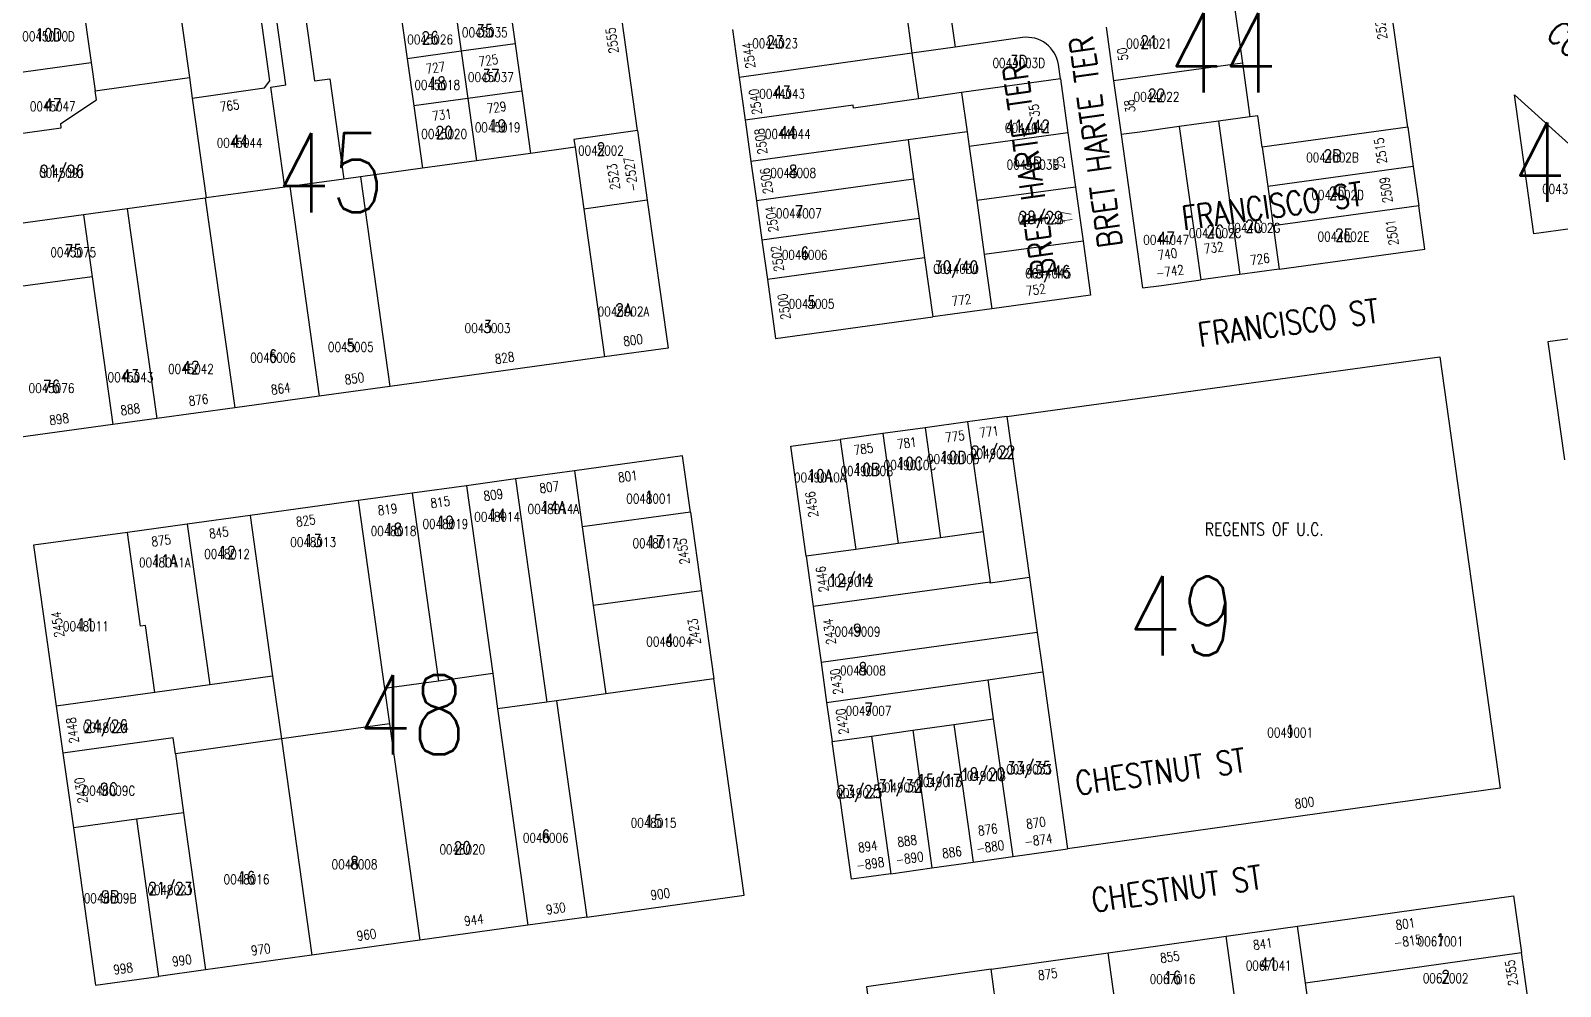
# Model space of a CAD drawing. Header units: feet. Extents: x 6006313 to 6012512, y 2119126 to 2122695.
# Drawn here: x 6007040 to 6008004, y 2120553 to 2121155 of the extents above; entities that cross this region are included whole.
import ezdxf
from ezdxf.enums import TextEntityAlignment as Align

# ---------------------------------------------------------------- set-up
doc = ezdxf.new("R2010")
doc.units = ezdxf.units.FT
doc.header["$LTSCALE"] = 100
doc.header["$MEASUREMENT"] = 0
for name, color, linetype in [('ADDRESS', 1, 'CONTINUOUS'), ('BLKLOT', 2, 'CONTINUOUS'), ('BLOCK_NUMBERS', 3, 'CONTINUOUS'), ('LOT_LINES', 4, 'CONTINUOUS'), ('LOT_NUMBERS', 7, 'CONTINUOUS'), ('ROW', 6, 'CONTINUOUS'), ('ST_NAME_IN_BLK', 7, 'CONTINUOUS'), ('ST_NAME_IN_ST', 6, 'CONTINUOUS')]:
    doc.layers.add(name, color=color, linetype=linetype)
doc.styles.add('ADDTXT', font='ROMANS.shx', dxfattribs={"width": 0.8, "height": 6})
doc.styles.add('BLKLOT', font='ROMANS.shx', dxfattribs={"width": 0.8, "height": 6})
doc.styles.add('BLOCK_NO', font='ROMANS.SHX', dxfattribs={"width": 0.8, "height": 50})
doc.styles.add('LOT_NO', font='ROMANS.shx', dxfattribs={"width": 0.8, "height": 8})
doc.styles.add('SI', font='ROMANS.shx', dxfattribs={"width": 0.8, "height": 15})

msp = doc.modelspace()

# ---------------------------------------------------------------- linework, layer by layer
at = {"layer": 'LOT_LINES'}
for points in [[(6007200.43, 2121055.95), (6007191.59, 2121118.99), (6007201.06, 2121120.31), (6007190.93, 2121192.61)], [(6007209.02, 2121195.13), (6007219.15, 2121122.84), (6007228.73, 2121124.17), (6007237.58, 2121061.06)], [(6007131.93, 2121184.38), (6007140.26, 2121124.96)], [(6007142.07, 2121112.08), (6007187.63, 2121118.44), (6007191.03, 2121122.95), (6007181.45, 2121191.29)], [(6007072.51, 2121176.09), (6007078.34, 2121134.5)], [(6007341.39, 2121175.87), (6007345.56, 2121146.16)], [(6007273.28, 2121166.51), (6007277.45, 2121136.8)], [(6007307.34, 2121171.19), (6007311.5, 2121141.48)], [(6007591.36, 2121170.12), (6007595.53, 2121140.41)], [(6007799.03, 2121167.81), (6007803.77, 2121134)], [(6007345.56, 2121146.16), (6007311.5, 2121141.48)], [(6007345.56, 2121146.16), (6007349.72, 2121116.45)], [(6007622.77, 2121144.15), (6007595.53, 2121140.41)], [(6007031.15, 2121127.91), (6007078.34, 2121134.5)], [(6007078.34, 2121134.5), (6007080.84, 2121116.67)], [(6007311.5, 2121141.48), (6007277.45, 2121136.8)], [(6007277.45, 2121136.8), (6007281.61, 2121107.09)], [(6007311.5, 2121141.48), (6007315.67, 2121111.77)], [(6007595.53, 2121140.41), (6007486.61, 2121125.02), (6007486.61, 2121125.02)], [(6007595.53, 2121140.41), (6007595.74, 2121138.87), (6007599.63, 2121111.58)], [(6007080.84, 2121116.67), (6007140.26, 2121124.96)], [(6007140.26, 2121124.96), (6007142.07, 2121112.08)], [(6007803.77, 2121134), (6007722.53, 2121122.83)], [(6007803.77, 2121134), (6007808.5, 2121100.18)], [(6007006.17, 2121085.89), (6007059.55, 2121093.34), (6007059.16, 2121096.11), (6007081.65, 2121110.87), (6007080.84, 2121116.67)], [(6007349.72, 2121116.45), (6007315.67, 2121111.77)], [(6007349.72, 2121116.45), (6007355.22, 2121077.23)], [(6007626.78, 2121115.57), (6007599.63, 2121111.58)], [(6007689.03, 2121124.13), (6007626.78, 2121115.57)], [(6007626.78, 2121115.57), (6007630.25, 2121090.82)], [(6007142.07, 2121112.08), (6007150.89, 2121049.14)], [(6007315.67, 2121111.77), (6007281.61, 2121107.09)], [(6007281.61, 2121107.09), (6007287.11, 2121067.87)], [(6007315.67, 2121111.77), (6007321.16, 2121072.55)], [(6007599.63, 2121111.58), (6007558.75, 2121105.61), (6007558.47, 2121107.59), (6007490.36, 2121098.23)], [(6007788.69, 2121097.46), (6007763.92, 2121094.05)], [(6007808.5, 2121100.18), (6007788.69, 2121097.46)], [(6007788.69, 2121097.46), (6007802.21, 2121000.9)], [(6007816.23, 2121081.05), (6007813.46, 2121100.86), (6007808.5, 2121100.18)], [(6007422.64, 2121091.55), (6007382.57, 2121086.04), (6007383.27, 2121081.09)], [(6007630.25, 2121090.82), (6007593.1, 2121085.71)], [(6007630.25, 2121090.82), (6007631.55, 2121081.53)], [(6007693.79, 2121090.09), (6007631.55, 2121081.53)], [(6007763.92, 2121094.05), (6007739.15, 2121090.65), (6007727.27, 2121089.01)], [(6007763.92, 2121094.05), (6007777.44, 2120997.49)], [(6007907.87, 2121093.65), (6007816.23, 2121081.05)], [(6007355.22, 2121077.23), (6007321.16, 2121072.55)], [(6007383.27, 2121081.09), (6007355.22, 2121077.23)], [(6007383.27, 2121081.09), (6007388.75, 2121042.17)], [(6007593.1, 2121085.71), (6007494.03, 2121072.09)], [(6007593.1, 2121085.71), (6007596.57, 2121060.95)], [(6007631.55, 2121081.53), (6007636.32, 2121047.49)], [(6007816.23, 2121081.05), (6007819.7, 2121056.29)], [(6007287.11, 2121067.87), (6007248.04, 2121062.5)], [(6007321.16, 2121072.55), (6007287.11, 2121067.87)], [(6007911.33, 2121068.89), (6007819.7, 2121056.29)], [(6007237.58, 2121061.06), (6007203.46, 2121056.37)], [(6007248.04, 2121062.5), (6007237.58, 2121061.06)], [(6007248.04, 2121062.5), (6007266.63, 2120930.45)], [(6007596.57, 2121060.95), (6007497.5, 2121047.33)], [(6007596.57, 2121060.95), (6007600.04, 2121036.19)], [(6007150.21, 2121049.05), (6007101.07, 2121042.29)], [(6007150.89, 2121049.14), (6007150.21, 2121049.05)], [(6007150.21, 2121049.05), (6007168.8, 2120917)], [(6007200.43, 2121055.95), (6007150.89, 2121049.14)], [(6007203.46, 2121056.37), (6007200.43, 2121055.95)], [(6007203.46, 2121056.37), (6007222.05, 2120924.32)], [(6007428.78, 2121047.68), (6007388.75, 2121042.17)], [(6007698.56, 2121056.04), (6007636.32, 2121047.49)], [(6007636.32, 2121047.49), (6007641.09, 2121013.45)], [(6007819.7, 2121056.29), (6007823.16, 2121031.54)], [(6007073.43, 2121038.49), (6007013.99, 2121030.32)], [(6007101.07, 2121042.29), (6007073.43, 2121038.49)], [(6007073.43, 2121038.49), (6007078.91, 2120999.58)], [(6007101.07, 2121042.29), (6007119.67, 2120910.25)], [(6007388.75, 2121042.17), (6007401.86, 2120949.04)], [(6007914.8, 2121044.13), (6007823.16, 2121031.54)], [(6007600.04, 2121036.19), (6007500.97, 2121022.57)], [(6007600.04, 2121036.19), (6007603.51, 2121011.43)], [(6007823.16, 2121031.54), (6007826.98, 2121004.3)], [(6007703.33, 2121022), (6007641.09, 2121013.45)], [(6007603.51, 2121011.43), (6007504.44, 2120997.81)], [(6007603.51, 2121011.43), (6007608.71, 2120974.3)], [(6007641.09, 2121013.45), (6007645.86, 2120979.4)], [(6007078.91, 2120999.58), (6007019.47, 2120991.41)], [(6007078.91, 2120999.58), (6007092.02, 2120906.45)], [(6007603.86, 2120904.49), (6007613.57, 2120835.16)], [(6007630.61, 2120908.16), (6007640.32, 2120838.84)], [(6007655.37, 2120911.57), (6007669.6, 2120810.06)], [(6007550.36, 2120897.13), (6007560.08, 2120827.81)], [(6007577.11, 2120900.81), (6007586.83, 2120831.49)], [(6007382.86, 2120877.29), (6007387.81, 2120841.98)], [(6007314.75, 2120867.92), (6007331.34, 2120749.61)], [(6007345.71, 2120872.18), (6007365.41, 2120731.63)], [(6007246.64, 2120858.56), (6007263.24, 2120740.17)], [(6007280.7, 2120863.24), (6007297.29, 2120744.89)], [(6007178.53, 2120849.2), (6007192.71, 2120748.05)], [(6007455.92, 2120851.34), (6007387.81, 2120841.98)], [(6007118.42, 2120737.75), (6007112.52, 2120779.84), (6007109.55, 2120779.42), (6007101.26, 2120838.57)], [(6007138.91, 2120843.75), (6007153.09, 2120742.56)], [(6007387.81, 2120841.98), (6007394.75, 2120792.46)], [(6007640.32, 2120838.84), (6007613.57, 2120835.16)], [(6007640.32, 2120838.84), (6007644.77, 2120807.15)], [(6007560.08, 2120827.81), (6007528.87, 2120823.52)], [(6007586.83, 2120831.49), (6007560.08, 2120827.81)], [(6007613.57, 2120835.16), (6007586.83, 2120831.49)], [(6007644.77, 2120807.15), (6007533.31, 2120791.83)], [(6007669.6, 2120810.06), (6007644.84, 2120806.65), (6007644.77, 2120807.15)], [(6007669.6, 2120810.06), (6007674.46, 2120775.4)], [(6007462.86, 2120801.83), (6007394.75, 2120792.46)], [(6007394.75, 2120792.46), (6007402.56, 2120736.78)], [(6007674.46, 2120775.4), (6007538.24, 2120756.67)], [(6007674.46, 2120775.4), (6007677.93, 2120750.66)], [(6007331.34, 2120749.61), (6007297.29, 2120744.89)], [(6007331.34, 2120749.61), (6007334.46, 2120727.33)], [(6007643.27, 2120745.79), (6007677.93, 2120750.66)], [(6007677.93, 2120750.66), (6007693.55, 2120639.25)], [(6007153.09, 2120742.56), (6007118.42, 2120737.75)], [(6007192.71, 2120748.05), (6007153.09, 2120742.56)], [(6007192.71, 2120748.05), (6007198.27, 2120708.44)], [(6007297.29, 2120744.89), (6007263.24, 2120740.17)], [(6007263.24, 2120740.17), (6007266.36, 2120717.89)], [(6007470.66, 2120746.23), (6007402.56, 2120736.78)], [(6007541.77, 2120731.52), (6007643.27, 2120745.79)], [(6007643.27, 2120745.79), (6007646.74, 2120721.03)], [(6007118.42, 2120737.75), (6007056.4, 2120729.14)], [(6007365.41, 2120731.63), (6007334.46, 2120727.33)], [(6007371.61, 2120732.48), (6007365.41, 2120731.63)], [(6007402.56, 2120736.78), (6007371.61, 2120732.48)], [(6007371.61, 2120732.48), (6007390.69, 2120596.32)], [(6007334.46, 2120727.33), (6007353.55, 2120591.16)], [(6007621.98, 2120717.55), (6007646.74, 2120721.03)], [(6007646.74, 2120721.03), (6007659.02, 2120634.4)], [(6007266.36, 2120717.89), (6007198.27, 2120708.44)], [(6007266.36, 2120717.89), (6007285.45, 2120581.72)], [(6007545.24, 2120706.76), (6007569.99, 2120710.24)], [(6007569.99, 2120710.24), (6007595.99, 2120713.9)], [(6007569.99, 2120710.24), (6007582.14, 2120623.59)], [(6007595.99, 2120713.9), (6007621.98, 2120717.55)], [(6007595.99, 2120713.9), (6007608.14, 2120627.24)], [(6007621.98, 2120717.55), (6007634.13, 2120630.9)], [(6007131.41, 2120699.16), (6007130.02, 2120709.07), (6007060.58, 2120699.44)], [(6007198.27, 2120708.44), (6007131.41, 2120699.16)], [(6007198.27, 2120708.44), (6007217.35, 2120572.27)], [(6007131.41, 2120699.16), (6007136.61, 2120662.03)], [(6007136.61, 2120662.03), (6007106.9, 2120657.91)], [(6007136.61, 2120662.03), (6007150.49, 2120563)], [(6007106.9, 2120657.91), (6007067.2, 2120652.4)], [(6007106.9, 2120657.91), (6007120.78, 2120558.87)], [(6007843.42, 2120554.89), (6007838.47, 2120590.55)], [(6007789.29, 2120444.79), (6007812.32, 2120448.02), (6007793.41, 2120584.22)], [(6007738.05, 2120437.58), (6007719.14, 2120573.78)], [(6007843.42, 2120554.89), (6007979.58, 2120574.04)], [(6007649.49, 2120533.69), (6007645.37, 2120563.4)], [(6007847.2, 2120527.65), (6007843.42, 2120554.89)]]:
    msp.add_lwpolyline(points, dxfattribs=at)
at = {"layer": 'ROW'}
for points in [[(6007907.87, 2121093.65), (6007894.89, 2121186.35), (6007793.38, 2121277.77), (6007724.75, 2121268.1)], [(6007422.64, 2121091.55), (6007404.3, 2121222.37), (6007336.21, 2121212.87)], [(6007618.61, 2121173.86), (6007622.77, 2121144.15)], [(6007482.39, 2121155.14), (6007486.61, 2121125.02)], [(6007717.8, 2121156.64), (6007722.53, 2121122.83)], [(6007486.61, 2121125.02), (6007490.36, 2121098.23)], [(6007689.03, 2121124.13), (6007693.79, 2121090.09)], [(6007722.53, 2121122.83), (6007727.27, 2121089.01)], [(6007490.36, 2121098.23), (6007490.56, 2121096.85), (6007494.03, 2121072.09)], [(6007422.64, 2121091.55), (6007428.78, 2121047.68)], [(6007693.79, 2121090.09), (6007698.56, 2121056.04)], [(6007727.27, 2121089.01), (6007740.79, 2120992.45), (6007752.67, 2120994.09), (6007777.44, 2120997.49)], [(6007907.87, 2121093.65), (6007911.33, 2121068.89)], [(6007494.03, 2121072.09), (6007497.5, 2121047.33)], [(6007911.33, 2121068.89), (6007914.8, 2121044.13)], [(6007428.78, 2121047.68), (6007441.84, 2120954.54), (6007401.86, 2120949.04)], [(6007698.56, 2121056.04), (6007703.33, 2121022)], [(6007497.5, 2121047.33), (6007500.97, 2121022.57)], [(6007826.98, 2121004.3), (6007918.61, 2121016.9), (6007914.8, 2121044.13)], [(6007500.97, 2121022.57), (6007504.44, 2120997.81)], [(6007703.33, 2121022), (6007708.09, 2120987.96), (6007645.86, 2120979.4)], [(6007802.21, 2121000.9), (6007777.44, 2120997.49)], [(6007826.98, 2121004.3), (6007802.21, 2121000.9)], [(6007092.02, 2120906.45), (6007032.58, 2120898.28), (6007019.47, 2120991.41)], [(6007504.44, 2120997.81), (6007509.64, 2120960.68), (6007608.71, 2120974.3)], [(6007645.86, 2120979.4), (6007608.71, 2120974.3)], [(6008034.86, 2120963.75), (6007996.22, 2120958.45), (6008006.61, 2120884.27)], [(6007401.86, 2120949.04), (6007266.63, 2120930.45)], [(6007655.37, 2120911.57), (6007928.11, 2120949.06), (6007966.13, 2120677.57), (6007693.55, 2120639.25)], [(6007222.05, 2120924.32), (6007168.8, 2120917)], [(6007266.63, 2120930.45), (6007222.05, 2120924.32)], [(6007168.8, 2120917), (6007119.67, 2120910.25)], [(6007119.67, 2120910.25), (6007092.02, 2120906.45)], [(6007603.86, 2120904.49), (6007577.11, 2120900.81)], [(6007630.61, 2120908.16), (6007603.86, 2120904.49)], [(6007655.37, 2120911.57), (6007630.61, 2120908.16)], [(6007528.87, 2120823.52), (6007519.15, 2120892.84), (6007550.36, 2120897.13)], [(6007577.11, 2120900.81), (6007550.36, 2120897.13)], [(6007455.92, 2120851.34), (6007450.97, 2120886.65), (6007382.86, 2120877.29)], [(6007382.86, 2120877.29), (6007345.71, 2120872.18)], [(6007314.75, 2120867.92), (6007280.7, 2120863.24)], [(6007345.71, 2120872.18), (6007314.75, 2120867.92)], [(6007246.64, 2120858.56), (6007178.53, 2120849.2)], [(6007280.7, 2120863.24), (6007246.64, 2120858.56)], [(6007178.53, 2120849.2), (6007138.91, 2120843.75)], [(6007455.92, 2120851.34), (6007462.86, 2120801.83)], [(6007101.26, 2120838.57), (6007042.13, 2120830.44), (6007056.4, 2120729.14)], [(6007138.91, 2120843.75), (6007101.26, 2120838.57)], [(6007528.87, 2120823.52), (6007533.31, 2120791.83)], [(6007462.86, 2120801.83), (6007470.66, 2120746.23)], [(6007533.31, 2120791.83), (6007538.24, 2120756.67)], [(6007538.24, 2120756.67), (6007541.77, 2120731.52)], [(6007390.69, 2120596.32), (6007489.74, 2120610.06), (6007470.66, 2120746.23)], [(6007541.77, 2120731.52), (6007545.24, 2120706.76)], [(6007056.4, 2120729.14), (6007060.58, 2120699.44)], [(6007582.14, 2120623.59), (6007557.38, 2120620.11), (6007545.24, 2120706.76)], [(6007060.58, 2120699.44), (6007067.2, 2120652.4)], [(6007067.2, 2120652.4), (6007081.15, 2120553.38), (6007120.78, 2120558.87)], [(6007634.13, 2120630.9), (6007659.02, 2120634.4)], [(6007659.02, 2120634.4), (6007693.55, 2120639.25)], [(6007582.14, 2120623.59), (6007608.14, 2120627.24)], [(6007608.14, 2120627.24), (6007634.13, 2120630.9)], [(6007838.47, 2120590.55), (6007974.63, 2120609.69), (6007979.58, 2120574.04)], [(6007390.69, 2120596.32), (6007353.55, 2120591.16)], [(6007353.55, 2120591.16), (6007285.45, 2120581.72)], [(6007793.41, 2120584.22), (6007838.47, 2120590.55)], [(6007285.45, 2120581.72), (6007217.35, 2120572.27)], [(6007719.14, 2120573.78), (6007793.41, 2120584.22)], [(6007217.35, 2120572.27), (6007150.49, 2120563)], [(6007645.37, 2120563.4), (6007719.14, 2120573.78)], [(6007983.36, 2120546.8), (6007979.58, 2120574.04)], [(6007150.49, 2120563), (6007120.78, 2120558.87)], [(6007645.37, 2120563.4), (6007566.88, 2120552.37), (6007570.91, 2120522.64)]]:
    msp.add_lwpolyline(points, dxfattribs=at)
msp.add_lwpolyline([(6007689.03, 2121124.13), (6007687.77, 2121133.1, 0.414485), (6007665.17, 2121150.13), (6007622.77, 2121144.15)], format="xyb", dxfattribs=at)
msp.add_lwpolyline([(6007975.19, 2121114.02), (6008061.01, 2121036.73), (6007987.43, 2121026.64)], close=True, dxfattribs=at)

# ---------------------------------------------------------------- texts
at = {"layer": 'ADDRESS', "style": 'ADDTXT', "width": 0.8}
for s, rotation, p in [('2525', 97.97064, (6007893.89, 2121157.43)), ('2555', 97.94072, (6007409.57, 2121148.72)), ('2544', 97.97949, (6007495.72, 2121139.28)), ('727', 7.94072, (6007295.7, 2121128.2)), ('725', 7.94072, (6007329.09, 2121132.79)), ('50', 97.97064, (6007731.22, 2121140.08)), ('2540', 97.97949, (6007499.8, 2121110.13)), ('765', 7.94072, (6007166.01, 2121104.32)), ('729', 7.94072, (6007334.22, 2121103.21)), ('35', 97.97064, (6007675.61, 2121104.57)), ('38', 97.97064, (6007735.79, 2121107.43)), ('731', 7.94072, (6007299.76, 2121098.48)), ('2508', 97.97949, (6007503.3, 2121085.19)), ('2515', 97.97064, (6007893.72, 2121079.28)), ('2523', 97.97949, (6007410.49, 2121062.95)), ('-2527', 97.97949, (6007421.38, 2121064.48)), ('2506', 97.97949, (6007506.79, 2121060.25)), ('25', 97.97064, (6007691.33, 2121071.6)), ('2509', 97.97064, (6007897.18, 2121054.58)), ('2504', 97.97949, (6007510.17, 2121036.16)), ('17', 97.97064, (6007696.12, 2121037.45)), ('2501', 97.97064, (6007900.93, 2121027.83)), ('2502', 97.97949, (6007513.65, 2121011.34)), ('732', 7.8275, (6007786.05, 2121014.83)), ('740', 7.8275, (6007756.93, 2121010.82)), ('726', 7.8275, (6007815.16, 2121007.72)), ('-742', 7.8275, (6007758.43, 2120999.93)), ('752', 7.8275, (6007673.97, 2120988.31)), ('2500', 97.97949, (6007517.89, 2120981.1)), ('772', 7.8275, (6007627.11, 2120981.87)), ('800', 7.8275, (6007420.19, 2120956.61)), ('828', 7.8275, (6007339.28, 2120945.49)), ('864', 7.8275, (6007198.21, 2120926.09)), ('850', 7.8275, (6007244.63, 2120932.47)), ('876', 7.8275, (6007146.37, 2120918.97)), ('898', 7.8275, (6007058.59, 2120906.9)), ('888', 7.8275, (6007103.44, 2120913.06)), ('771', 7.8275, (6007644.56, 2120898.98)), ('785', 7.8275, (6007565.4, 2120888.1)), ('781', 7.8275, (6007592.72, 2120891.85)), ('775', 7.8275, (6007623, 2120896.01)), ('801', 7.8275, (6007416.93, 2120870.87)), ('809', 7.8275, (6007332.16, 2120859.21)), ('807', 7.8275, (6007367.4, 2120864.06)), ('819', 7.8275, (6007265.51, 2120850.05)), ('815', 7.8275, (6007298.76, 2120854.62)), ('2456', 97.97949, (6007535.35, 2120856.57)), ('825', 7.8275, (6007213.99, 2120842.97)), ('875', 7.8275, (6007122.86, 2120830.44)), ('845', 7.8275, (6007159.23, 2120835.44)), ('2455', 97.97949, (6007454.29, 2120826.97)), ('2446', 97.97949, (6007541.95, 2120809.46)), ('2454', 97.8275, (6007060.22, 2120780.91)), ('2423', 97.97949, (6007461.37, 2120776.49)), ('2434', 97.97949, (6007546.58, 2120776.4)), ('2430', 97.97949, (6007550.98, 2120745.01)), ('2448', 98.0146, (6007069.6, 2120714.3)), ('2420', 97.97949, (6007554.51, 2120719.84)), ('2430', 98.0146, (6007074.92, 2120676.46)), ('800', 8.00265, (6007843.27, 2120665.35)), ('876', 8.00265, (6007643.7, 2120648.4)), ('870', 8.00265, (6007674.06, 2120652.67)), ('894', 8.00265, (6007568.16, 2120637.78)), ('888', 8.00265, (6007592.91, 2120641.26)), ('-880', 8.00265, (6007645.23, 2120637.51)), ('-874', 8.00265, (6007675.59, 2120641.77)), ('-898', 8.00265, (6007569.69, 2120626.89)), ('-890', 8.00265, (6007594.44, 2120630.37)), ('886', 8.00265, (6007621.12, 2120634.12)), ('900', 7.89769, (6007437.35, 2120607.84)), ('930', 7.89769, (6007371.56, 2120598.71)), ('944', 7.89769, (6007319.92, 2120591.55)), ('801', 8.00265, (6007906.84, 2120589.06)), ('960', 7.89769, (6007252.28, 2120582.16)), ('-815', 8.00265, (6007908.37, 2120578.16)), ('970', 7.89769, (6007185.64, 2120572.92)), ('841', 8.00265, (6007817.02, 2120576.43)), ('998', 7.89769, (6007098.9, 2120560.89)), ('990', 7.89769, (6007135.97, 2120566.03)), ('855', 8.00265, (6007758.46, 2120568.19)), ('2355', 97.90239, (6007976.26, 2120561.55)), ('875', 8.00265, (6007681.51, 2120557.38))]:
    msp.add_text(s, height=6, rotation=rotation, dxfattribs=at).set_placement(p, align=Align.CENTER)
at = {"layer": 'BLKLOT', "style": 'BLKLOT', "width": 0.8}
for s, p in [('0045010D', (6007051.53, 2121147.92)), ('0045035', (6007326.37, 2121150.43)), ('0045026', (6007291.93, 2121145.9)), ('0044023', (6007509.27, 2121143.47)), ('0044021', (6007744.9, 2121143.35)), ('0044003D', (6007662.8, 2121131.13)), ('0045037', (6007330.16, 2121122.23)), ('0045018', (6007296.42, 2121117.33)), ('0044043', (6007513.71, 2121111.76)), ('0044022', (6007749.59, 2121109.85)), ('0045047', (6007054.14, 2121103.83)), ('0045019', (6007334.49, 2121090.57)), ('0044041', (6007668.52, 2121090.27)), ('0045044', (6007171.88, 2121080.82)), ('0045020', (6007300.79, 2121086.41)), ('0044044', (6007517.27, 2121086.39)), ('0045002', (6007399.57, 2121075.98)), ('0044002B', (6007860.46, 2121071.65)), ('0045091', (6007060.03, 2121061.93)), ('0044008', (6007520.7, 2121061.9)), ('0044003B', (6007671.77, 2121067.1)), ('0043005', (6008006.96, 2121051.76)), ('0044002D', (6007863.76, 2121048.06)), ('0044007', (6007524.27, 2121036.41)), ('0044028', (6007676.57, 2121032.8)), ('0044002C', (6007786.58, 2121023.98)), ('0044002G', (6007811.09, 2121027.35)), ('0044047', (6007755.7, 2121019.74)), ('0044002E', (6007867.44, 2121021.8)), ('0045075', (6007067.08, 2121011.9)), ('0044006', (6007527.93, 2121010.35)), ('0044030', (6007623.33, 2121001.54)), ('0044045', (6007681.35, 2120998.65)), ('0045002A', (6007413.78, 2120974.66)), ('0044005', (6007532.26, 2120979.44)), ('0045003', (6007328.1, 2120964.14)), ('0045006', (6007192.93, 2120945.55)), ('0045005', (6007241.94, 2120952.29)), ('0045042', (6007141.24, 2120938.45)), ('0045076', (6007053.37, 2120926.37)), ('0045043', (6007103.15, 2120933.21)), ('0049010C', (6007594.24, 2120877.93)), ('0049010D', (6007621.54, 2120881.68)), ('0049021', (6007646.59, 2120885.12)), ('0049010A', (6007537.51, 2120870.13)), ('0049010B', (6007567.06, 2120874.19)), ('0048014A', (6007369.6, 2120850.23)), ('0048001', (6007429.92, 2120856.77)), ('0048019', (6007301.54, 2120840.87)), ('0048014', (6007334.17, 2120845.36)), ('0048013', (6007218.23, 2120829.42)), ('0048018', (6007268.9, 2120836.38)), ('0048012', (6007164, 2120821.96)), ('0048017', (6007433.86, 2120828.67)), ('0048011A', (6007124.77, 2120816.57)), ('0049012', (6007556.8, 2120804.37)), ('0048011', (6007074.99, 2120776.42)), ('0049009', (6007561.19, 2120773.04)), ('0048004', (6007442.54, 2120766.75)), ('0049008', (6007564.62, 2120748.56)), ('0049007', (6007568.18, 2120723.19)), ('0048024', (6007087.59, 2120712.6)), ('0049001', (6007833.82, 2120709.46)), ('0049033', (6007669.32, 2120686.34)), ('0049015', (6007612.68, 2120678.37)), ('0049018', (6007640.33, 2120682.26)), ('0048009C', (6007089.57, 2120672.87)), ('0049023', (6007562.27, 2120671.29)), ('0049031', (6007588.18, 2120674.93)), ('0048015', (6007432.71, 2120652.62)), ('0048006', (6007364.78, 2120643.2)), ('0048020', (6007312.22, 2120635.91)), ('0048008', (6007244.29, 2120626.49)), ('0048021', (6007128.21, 2120610.38)), ('0048016', (6007176.24, 2120617.05)), ('0048009B', (6007090.27, 2120605.12)), ('0067001', (6007928.56, 2120577.97)), ('0067041', (6007820.27, 2120562.75)), ('0067016', (6007759.72, 2120554.23)), ('0067002', (6007931.78, 2120554.76))]:
    msp.add_text(s, height=6, dxfattribs=at).set_placement(p, align=Align.CENTER)
at = {"layer": 'BLOCK_NUMBERS', "style": 'BLOCK_NO', "width": 0.8}
for s, p in [('44', (6007791.31, 2121115.55)), ('43', (6008007.81, 2121046.62)), ('45', (6007229.02, 2121040.01)), ('49', (6007765.42, 2120760.94)), ('48', (6007280.41, 2120698.58))]:
    msp.add_text(s, height=50, dxfattribs=at).set_placement(p, align=Align.CENTER)
at = {"layer": 'LOT_NUMBERS', "style": 'LOT_NO', "width": 0.8}
for s, p in [('10D', (6007051.53, 2121147.92)), ('26', (6007291.93, 2121145.9)), ('35', (6007326.37, 2121150.43)), ('23', (6007509.27, 2121143.47)), ('23', (6007509.27, 2121143.47)), ('21', (6007744.9, 2121143.35)), ('3D', (6007662.8, 2121131.13)), ('18', (6007296.42, 2121117.33)), ('37', (6007330.16, 2121122.23)), ('43', (6007513.71, 2121111.76)), ('22', (6007749.59, 2121109.85)), ('47', (6007054.14, 2121103.83)), ('19', (6007334.49, 2121090.57)), ('41/42', (6007668.52, 2121090.27)), ('44', (6007171.88, 2121080.82)), ('20', (6007300.79, 2121086.41)), ('44', (6007517.27, 2121086.39)), ('2', (6007399.57, 2121075.98)), ('2B', (6007860.46, 2121071.65)), ('91/96', (6007060.03, 2121061.93)), ('8', (6007520.7, 2121061.9)), ('3B', (6007671.77, 2121067.1)), ('2D', (6007863.76, 2121048.06)), ('7', (6007524.27, 2121036.41)), ('28/29', (6007676.57, 2121032.8)), ('2C', (6007786.58, 2121023.98)), ('2G', (6007811.09, 2121027.35)), ('2E', (6007867.44, 2121021.8)), ('75', (6007067.08, 2121011.9)), ('47', (6007755.7, 2121019.74)), ('6', (6007527.93, 2121010.35)), ('30/40', (6007623.33, 2121001.54)), ('45/46', (6007681.35, 2120998.65)), ('2A', (6007413.78, 2120974.66)), ('5', (6007532.26, 2120979.44)), ('3', (6007328.1, 2120964.14)), ('6', (6007192.93, 2120945.55)), ('5', (6007241.94, 2120952.29)), ('42', (6007141.24, 2120938.45)), ('76', (6007053.37, 2120926.37)), ('43', (6007103.15, 2120933.21)), ('21/22', (6007646.59, 2120885.12)), ('10C', (6007594.24, 2120877.93)), ('10D', (6007621.54, 2120881.68)), ('10A', (6007537.51, 2120870.13)), ('10B', (6007567.06, 2120874.19)), ('1', (6007429.92, 2120856.77)), ('14A', (6007369.6, 2120850.23)), ('19', (6007301.54, 2120840.87)), ('14', (6007334.17, 2120845.36)), ('13', (6007218.23, 2120829.42)), ('18', (6007268.9, 2120836.38)), ('17', (6007433.86, 2120828.67)), ('REGENTS OF U.C.', (6007817.49, 2120836.49)), ('12', (6007164, 2120821.96)), ('11A', (6007124.77, 2120816.57)), ('12/14', (6007556.8, 2120804.37)), ('11', (6007074.99, 2120776.42)), ('9', (6007561.19, 2120773.04)), ('4', (6007442.54, 2120766.75)), ('8', (6007564.62, 2120748.56)), ('7', (6007568.18, 2120723.19)), ('24/26', (6007087.59, 2120712.6)), ('1', (6007833.82, 2120709.46)), ('18/20', (6007640.33, 2120682.26)), ('33/35', (6007669.32, 2120686.34)), ('31/32', (6007588.18, 2120674.93)), ('15/17', (6007612.68, 2120678.37)), ('9C', (6007089.57, 2120672.87)), ('23/25', (6007562.27, 2120671.29)), ('15', (6007432.71, 2120652.62)), ('20', (6007312.22, 2120635.91)), ('6', (6007364.78, 2120643.2)), ('8', (6007244.29, 2120626.49)), ('16', (6007176.24, 2120617.05)), ('21/23', (6007128.21, 2120610.38)), ('9B', (6007090.27, 2120605.12)), ('1', (6007928.56, 2120577.97)), ('41', (6007820.27, 2120562.75)), ('16', (6007759.72, 2120554.23)), ('2', (6007931.78, 2120554.76))]:
    msp.add_text(s, height=8, dxfattribs=at).set_placement(p, align=Align.CENTER)
at = {"layer": 'ST_NAME_IN_BLK', "style": 'SI', "width": 0.8}
for s, rotation, p in [('BRET HARTE TER', 97.97064, (6007676.81, 2121067.98)), ('FRANCISCO ST', 7.8275, (6007823.56, 2121036.64)), ('CHESTNUT ST', 7.89769, (6007753.09, 2120680.42))]:
    msp.add_text(s, height=15, rotation=rotation, dxfattribs=at).set_placement(p, align=Align.CENTER)
at = {"layer": 'ST_NAME_IN_ST', "style": 'SI', "width": 0.8}
for s, rotation, p in [('COLUMBUS AVE', 317.32866, (6008039.77, 2121109.21)), ('BRET HARTE TER', 97.97064, (6007718.68, 2121085.45)), ('FRANCISCO ST', 7.8275, (6007833.67, 2120963.08)), ('CHESTNUT ST', 7.89769, (6007763.31, 2120606.75))]:
    msp.add_text(s, height=15, rotation=rotation, dxfattribs=at).set_placement(p, align=Align.CENTER)

doc.saveas('drawing.dxf')
